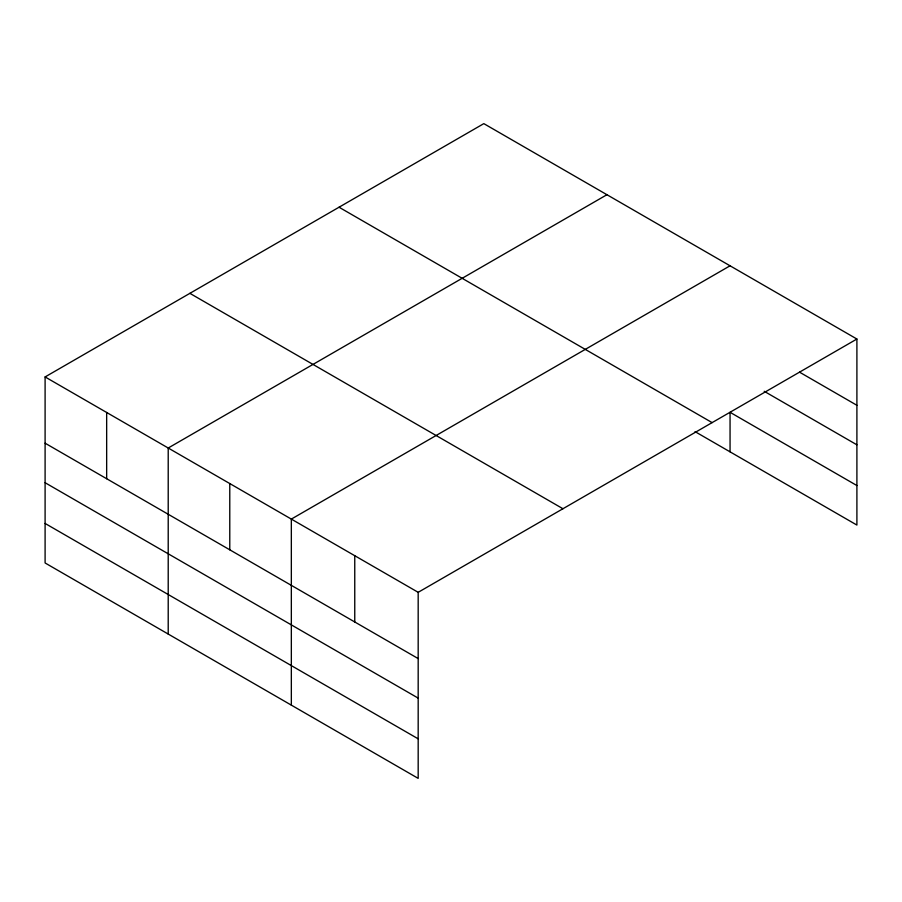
<?xml version="1.0" encoding="UTF-8"?>
<svg xmlns="http://www.w3.org/2000/svg" width="902" height="902" viewBox="0 0 902 902"><rect width="100%" height="100%" fill="white"/><g stroke="black" fill="none" stroke-linecap="round" stroke-linejoin="round"><path stroke-width="1.35" d="M856.9 339.028L483.822 123.63L45.1 376.935L45.1 562.972L418.178 778.37L418.178 592.321L856.9 339.028L856.9 525.065L695.047 431.63M606.933 194.719L168.212 448.012L168.212 634.05M730.056 265.797L291.335 519.09L291.335 705.127M799.578 372.188L856.9 405.291M764.208 391.299L856.9 444.821M856.9 485.547L730.056 412.304L730.056 451.834M339.039 207.223L712.118 422.621M189.882 293.342L562.961 508.739M45.1 376.935L418.178 592.321M45.1 443.186L418.178 658.584M45.1 482.717L418.178 698.114M45.1 523.442L418.178 738.839M354.757 555.711L354.757 621.963M229.773 483.551L229.773 549.814M106.661 412.473L106.661 478.725"/></g></svg>
